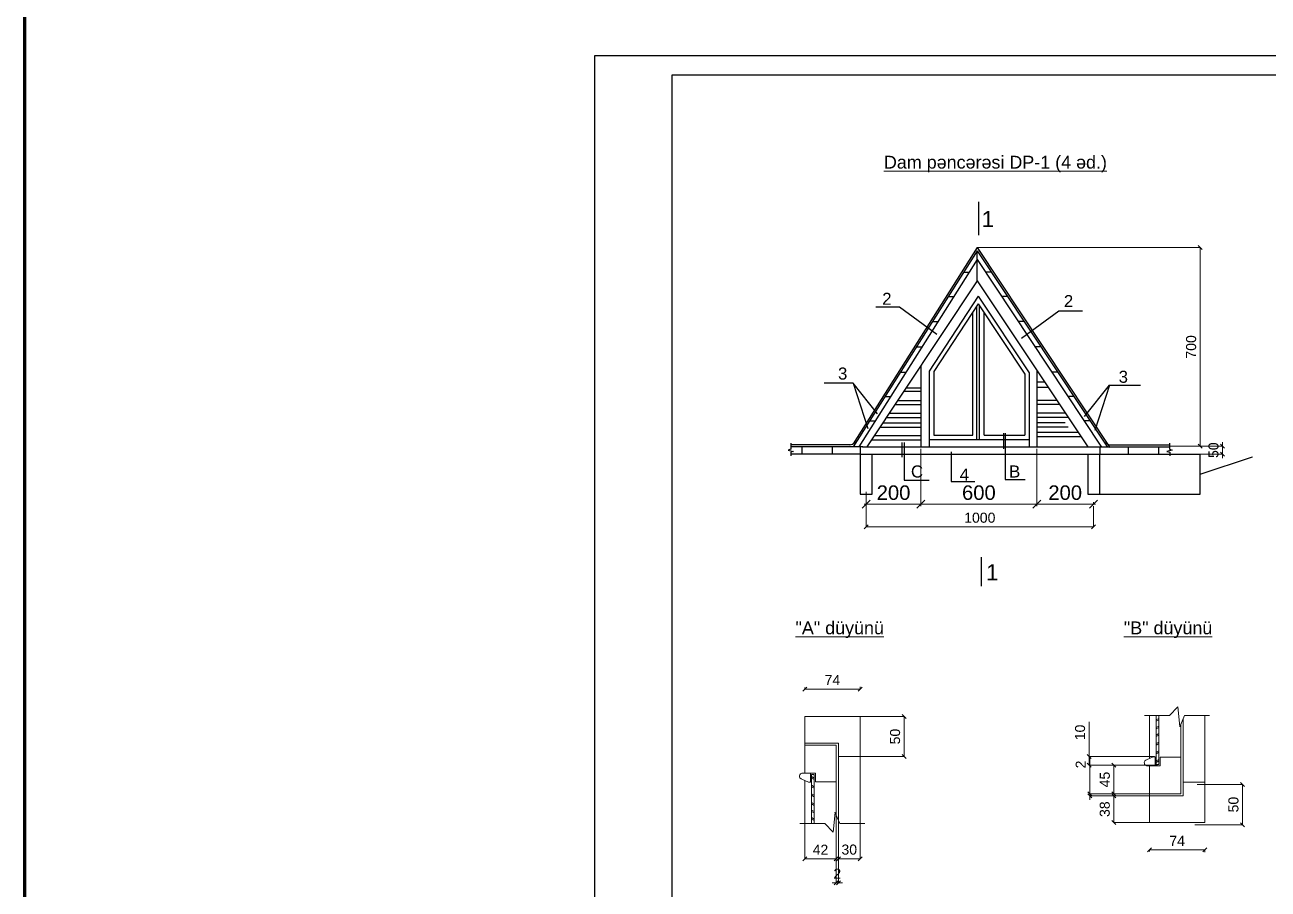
# Model space of a CAD drawing. Header units: millimetres. Extents: x 120281 to 1416367021, y -641565767 to 918373.
# Drawn here: x 1074033 to 1104976, y 622770 to 644278 of the extents above; entities that cross this region are included whole.
import ezdxf

# ---------------------------------------------------------------- set-up
doc = ezdxf.new("R2010")
doc.units = ezdxf.units.MM
doc.layers.add('doseme ekspilikasyasi', color=7, linetype='Continuous')
for name, color, linetype, lineweight in [('oxlar', 150, 'Continuous', 20), ('перегородка', 130, 'Continuous', 20), ('размер 1', 6, 'Continuous', 15)]:
    doc.layers.add(name, color=color, linetype=linetype, lineweight=lineweight)
doc.styles.add('ARIAL', font='arial.ttf')
doc.styles.get("Standard").update_dxf_attribs({"font": 'arial.ttf'})
doc.styles.add('standart2', font='times.ttf', dxfattribs={"height": 360})
doc.dimstyles.new('olcu ic pese', dxfattribs={"dimtxt": 360, "dimasz": 200, "dimexe": 50, "dimexo": 50, "dimgap": 100, "dimtad": 1, "dimdec": 0, "dimzin": 0, "dimdsep": 46, "dimtxsty": 'standart2', "dimblk": 'OBLIQUE', "dimcen": 0.09, "dimdle": 50, "dimclrd": 256, "dimclre": 256, "dimclrt": 256, "dimadec": 0, "dimazin": 0, "dimtfac": 1, "dimtdec": 0, "dimtofl": 0, "dimtmove": 0, "dimatfit": 3, "dimldrblk": 'OBLIQUE', "dimfxl": 200, "dimtolj": 1, "dimtzin": 0, "dimlwd": 9, "dimlwe": 9, "dimarcsym": 0})
doc.dimstyles.new('OLCU OXU XARICI', dxfattribs={"dimtxt": 250, "dimasz": 100, "dimexe": 1.25, "dimexo": 0.625, "dimgap": 100, "dimtad": 1, "dimtxsty": 'Standard', "dimblk": 'OBLIQUE', "dimcen": 2.5, "dimadec": 0, "dimazin": 0, "dimtfac": 1, "dimtmove": 0, "dimatfit": 3, "dimldrblk": 'OBLIQUE', "dimfxl": 1, "dimlwd": 9, "dimlwe": 9, "dimarcsym": 0})
doc.dimstyles.get("Standard").update_dxf_attribs({"dimtxt": 0.18, "dimasz": 0.18, "dimexe": 0.18, "dimexo": 0.0625, "dimgap": 0.09, "dimtad": 0, "dimtih": 1, "dimtoh": 1, "dimdec": 4, "dimzin": 0, "dimdsep": 46, "dimtxsty": 'Standard', "dimcen": 0.09, "dimadec": 0, "dimazin": 0, "dimtfac": 1, "dimtdec": 4, "dimtofl": 0, "dimtmove": 0, "dimatfit": 3, "dimfxl": 1, "dimtolj": 1, "dimtzin": 0, "dimarcsym": 0})

# ---------------------------------------------------------------- blocks, each defined once
blk = doc.blocks.new('*D604')
at = {"color": 0, "lineweight": -2, "transparency": 16777216}
for p, q in [((1102520, 633595), (1103288, 633595)), ((1103287, 632597), (1103287, 633595)), ((1103287, 633096), (1104584, 633529)), ((1104584, 633529), (1104584, 633529)), ((1100787, 632597), (1103288, 632597))]:
    blk.add_line(p, q, dxfattribs=at)
at = {"color": 0, "lineweight": 53, "transparency": 16777216}
for points in [[(1103287, 633595), (1103287, 633595), (1103287, 633595)], [(1103287, 632597), (1103287, 632597), (1103287, 632597)]]:
    blk.add_solid(points, dxfattribs=at)
at = {"layer": 'Defpoints', "color": 0, "lineweight": 53, "transparency": 16777216}
for p in [(1102520, 633595), (1103287, 633595), (1100787, 632597)]:
    blk.add_point(p, dxfattribs=at)
at = {"color": 0, "transparency": 16777216, "insert": (1104584, 633529), "char_height": 0.18, "attachment_point": 5}
blk.add_mtext('\\A1;200', dxfattribs=at)
blk = doc.blocks.new('_Oblique')
at = {"color": 0, "linetype": 'ByBlock', "lineweight": -2}
blk.add_line((-0.5, -0.5), (0.5, 0.5), dxfattribs=at)
blk = doc.blocks.new('*D605')
at = {"layer": 'Defpoints', "color": 0, "lineweight": 53, "transparency": 16777216}
for p in [(1102524, 633793), (1103844, 633793), (1102520, 633595)]:
    blk.add_point(p, dxfattribs=at)
at = {"layer": 'oxlar', "color": 0, "lineweight": 9, "transparency": 16777216}
for p, q in [((1102524, 633793), (1103846, 633793)), ((1103844, 633793), (1103844, 633893)), ((1103844, 633595), (1103844, 633793)), ((1102521, 633595), (1103846, 633595)), ((1103844, 633595), (1103844, 633495))]:
    blk.add_line(p, q, dxfattribs=at)
at = {"layer": 'oxlar', "color": 0, "lineweight": 9, "transparency": 16777216, "xscale": 100, "yscale": 100, "zscale": 100}
for p, rotation in [((1103844, 633793), 270), ((1103844, 633595), 90)]:
    blk.add_blockref('_Oblique', p, dxfattribs=dict(at, rotation=rotation))
at = {"layer": 'oxlar', "color": 0, "transparency": 16777216, "insert": (1103617, 633694), "char_height": 250, "attachment_point": 5, "rotation": 90}
blk.add_mtext('50', dxfattribs=at)
blk = doc.blocks.new('*D606')
at = {"layer": 'Defpoints', "color": 0, "lineweight": 53, "transparency": 16777216}
for p in [(1097737, 638736), (1103287, 638736), (1102524, 633793)]:
    blk.add_point(p, dxfattribs=at)
at = {"layer": 'oxlar', "color": 0, "lineweight": 9, "transparency": 16777216}
for p, q in [((1097737, 638736), (1103289, 638736)), ((1103287, 633793), (1103287, 638736)), ((1102524, 633793), (1103289, 633793))]:
    blk.add_line(p, q, dxfattribs=at)
at = {"layer": 'oxlar', "color": 0, "lineweight": 9, "transparency": 16777216, "xscale": 100, "yscale": 100, "zscale": 100}
for p, rotation in [((1103287, 638736), 90), ((1103287, 633793), 270)]:
    blk.add_blockref('_Oblique', p, dxfattribs=dict(at, rotation=rotation))
at = {"layer": 'oxlar', "color": 0, "transparency": 16777216, "insert": (1103060, 636264), "char_height": 250, "attachment_point": 5, "rotation": 90}
blk.add_mtext('700', dxfattribs=at)
blk = doc.blocks.new('*D609')
at = {"layer": 'Defpoints', "color": 0, "lineweight": 53, "transparency": 16777216}
for p in [(1094972, 632659), (1100628, 632304), (1100628, 631785)]:
    blk.add_point(p, dxfattribs=at)
at = {"layer": 'oxlar', "color": 0, "lineweight": 9, "transparency": 16777216}
for p, q in [((1094972, 632659), (1094972, 631783)), ((1100628, 632303), (1100628, 631783)), ((1094972, 631785), (1100628, 631785))]:
    blk.add_line(p, q, dxfattribs=at)
at = {"layer": 'oxlar', "color": 0, "lineweight": 9, "transparency": 16777216, "xscale": 100, "yscale": 100, "zscale": 100, "rotation": 180}
blk.add_blockref('_Oblique', (1094972, 631785), dxfattribs=at)
at = {"layer": 'oxlar', "color": 0, "lineweight": 9, "transparency": 16777216, "xscale": 100, "yscale": 100, "zscale": 100}
blk.add_blockref('_Oblique', (1100628, 631785), dxfattribs=at)
at = {"layer": 'oxlar', "color": 0, "transparency": 16777216, "insert": (1097800, 632012), "char_height": 250, "attachment_point": 5}
blk.add_mtext('1000', dxfattribs=at)
blk = doc.blocks.new('*D669')
at = {"layer": 'Defpoints', "color": 0, "lineweight": 53, "transparency": 16777216}
for p in [(1096334, 633776), (1094972, 632659), (1096334, 632351)]:
    blk.add_point(p, dxfattribs=at)
at = {"layer": 'doseme ekspilikasyasi', "lineweight": 9, "transparency": 16777216}
for p, q in [((1096334, 633726), (1096334, 632301)), ((1094972, 632609), (1094972, 632301)), ((1094922, 632351), (1096384, 632351))]:
    blk.add_line(p, q, dxfattribs=at)
at = {"layer": 'doseme ekspilikasyasi', "lineweight": 9, "transparency": 16777216, "xscale": 200, "yscale": 200, "zscale": 200, "rotation": 180}
blk.add_blockref('_Oblique', (1094972, 632351), dxfattribs=at)
at = {"layer": 'doseme ekspilikasyasi', "lineweight": 9, "transparency": 16777216, "xscale": 200, "yscale": 200, "zscale": 200}
blk.add_blockref('_Oblique', (1096334, 632351), dxfattribs=at)
at = {"layer": 'doseme ekspilikasyasi', "lineweight": 15, "transparency": 16777216, "insert": (1095653, 632635), "char_height": 360, "attachment_point": 5, "style": 'standart2'}
blk.add_mtext('\\A1;{\\fArial|b0|i0|c0|p34;200}', dxfattribs=at)
blk = doc.blocks.new('*D670')
at = {"layer": 'Defpoints', "color": 0, "lineweight": 53, "transparency": 16777216}
for p in [(1096334, 633776), (1099221, 633776), (1099221, 632351)]:
    blk.add_point(p, dxfattribs=at)
at = {"layer": 'doseme ekspilikasyasi', "lineweight": 9, "transparency": 16777216}
for p, q in [((1096334, 633726), (1096334, 632301)), ((1099221, 633726), (1099221, 632301)), ((1096284, 632351), (1099271, 632351))]:
    blk.add_line(p, q, dxfattribs=at)
at = {"layer": 'doseme ekspilikasyasi', "lineweight": 9, "transparency": 16777216, "xscale": 200, "yscale": 200, "zscale": 200, "rotation": 180}
blk.add_blockref('_Oblique', (1096334, 632351), dxfattribs=at)
at = {"layer": 'doseme ekspilikasyasi', "lineweight": 9, "transparency": 16777216, "xscale": 200, "yscale": 200, "zscale": 200}
blk.add_blockref('_Oblique', (1099221, 632351), dxfattribs=at)
at = {"layer": 'doseme ekspilikasyasi', "lineweight": 15, "transparency": 16777216, "insert": (1097777, 632635), "char_height": 360, "attachment_point": 5, "style": 'standart2'}
blk.add_mtext('\\A1;{\\fArial|b0|i0|c0|p34;600}', dxfattribs=at)
blk = doc.blocks.new('*D671')
at = {"layer": 'Defpoints', "color": 0, "lineweight": 53, "transparency": 16777216}
for p in [(1099221, 633776), (1100628, 632351), (1100628, 632304)]:
    blk.add_point(p, dxfattribs=at)
at = {"layer": 'doseme ekspilikasyasi', "lineweight": 9, "transparency": 16777216}
for p, q in [((1099221, 633726), (1099221, 632301)), ((1099171, 632351), (1100678, 632351)), ((1100628, 632354), (1100628, 632401))]:
    blk.add_line(p, q, dxfattribs=at)
at = {"layer": 'doseme ekspilikasyasi', "lineweight": 9, "transparency": 16777216, "xscale": 200, "yscale": 200, "zscale": 200, "rotation": 180}
blk.add_blockref('_Oblique', (1099221, 632351), dxfattribs=at)
at = {"layer": 'doseme ekspilikasyasi', "lineweight": 9, "transparency": 16777216, "xscale": 200, "yscale": 200, "zscale": 200}
blk.add_blockref('_Oblique', (1100628, 632351), dxfattribs=at)
at = {"layer": 'doseme ekspilikasyasi', "lineweight": 15, "transparency": 16777216, "insert": (1099925, 632635), "char_height": 360, "attachment_point": 5, "style": 'standart2'}
blk.add_mtext('\\A1;{\\fArial|b0|i0|c0|p34;200}', dxfattribs=at)
blk = doc.blocks.new('*D611')
at = {"layer": 'Defpoints', "color": 0, "lineweight": 53, "transparency": 16777216}
for p in [(1102024, 623703), (1103399, 623747), (1103399, 623692)]:
    blk.add_point(p, dxfattribs=at)
at = {"layer": 'oxlar', "color": 0, "lineweight": 9, "transparency": 16777216}
for p, q in [((1102024, 623704), (1102024, 623749)), ((1102024, 623747), (1103399, 623747)), ((1103399, 623692), (1103399, 623749))]:
    blk.add_line(p, q, dxfattribs=at)
at = {"layer": 'oxlar', "color": 0, "lineweight": 9, "transparency": 16777216, "xscale": 100, "yscale": 100, "zscale": 100, "rotation": 180}
blk.add_blockref('_Oblique', (1102024, 623747), dxfattribs=at)
at = {"layer": 'oxlar', "color": 0, "lineweight": 9, "transparency": 16777216, "xscale": 100, "yscale": 100, "zscale": 100}
blk.add_blockref('_Oblique', (1103399, 623747), dxfattribs=at)
at = {"layer": 'oxlar', "color": 0, "transparency": 16777216, "insert": (1102712, 623972), "char_height": 250, "attachment_point": 5}
blk.add_mtext('74', dxfattribs=at)
blk = doc.blocks.new('*D612')
at = {"layer": 'Defpoints', "color": 0, "lineweight": 53, "transparency": 16777216}
for p in [(1103211, 625374), (1104342, 625374), (1103154, 624374)]:
    blk.add_point(p, dxfattribs=at)
at = {"layer": 'oxlar', "color": 0, "lineweight": 9, "transparency": 16777216}
for p, q in [((1103211, 625374), (1104343, 625374)), ((1104342, 624374), (1104342, 625374)), ((1103155, 624374), (1104343, 624374))]:
    blk.add_line(p, q, dxfattribs=at)
at = {"layer": 'oxlar', "color": 0, "lineweight": 9, "transparency": 16777216, "xscale": 100, "yscale": 100, "zscale": 100}
for p, rotation in [((1104342, 625374), 90), ((1104342, 624374), 270)]:
    blk.add_blockref('_Oblique', p, dxfattribs=dict(at, rotation=rotation))
at = {"layer": 'oxlar', "color": 0, "transparency": 16777216, "insert": (1104114, 624874), "char_height": 250, "attachment_point": 5, "rotation": 90}
blk.add_mtext('50', dxfattribs=at)
blk = doc.blocks.new('*D613')
at = {"layer": 'Defpoints', "color": 0, "lineweight": 53, "transparency": 16777216}
for p in [(1101139, 625091), (1102175, 625091), (1102216, 624428)]:
    blk.add_point(p, dxfattribs=at)
at = {"layer": 'oxlar', "color": 0, "lineweight": 9, "transparency": 16777216}
for p, q in [((1102175, 625091), (1101138, 625091)), ((1101139, 624428), (1101139, 625091)), ((1102216, 624428), (1101138, 624428))]:
    blk.add_line(p, q, dxfattribs=at)
at = {"layer": 'oxlar', "color": 0, "lineweight": 9, "transparency": 16777216, "xscale": 100, "yscale": 100, "zscale": 100}
for p, rotation in [((1101139, 625091), 90), ((1101139, 624428), 270)]:
    blk.add_blockref('_Oblique', p, dxfattribs=dict(at, rotation=rotation))
at = {"layer": 'oxlar', "color": 0, "transparency": 16777216, "insert": (1100911, 624760), "char_height": 250, "attachment_point": 5, "rotation": 90}
blk.add_mtext('38', dxfattribs=at)
blk = doc.blocks.new('*D614')
at = {"layer": 'Defpoints', "color": 0, "lineweight": 53, "transparency": 16777216}
for p in [(1100535, 625143), (1102175, 625091), (1102184, 625143)]:
    blk.add_point(p, dxfattribs=at)
at = {"layer": 'oxlar', "color": 0, "lineweight": 9, "transparency": 16777216}
for p, q in [((1100535, 625143), (1100535, 626055)), ((1102183, 625143), (1100534, 625143)), ((1102175, 625091), (1100534, 625091)), ((1100535, 625091), (1100535, 625143)), ((1100535, 625091), (1100535, 624991))]:
    blk.add_line(p, q, dxfattribs=at)
at = {"layer": 'oxlar', "color": 0, "lineweight": 9, "transparency": 16777216, "xscale": 100, "yscale": 100, "zscale": 100}
for p, rotation in [((1100535, 625143), 270), ((1100535, 625091), 90)]:
    blk.add_blockref('_Oblique', p, dxfattribs=dict(at, rotation=rotation))
at = {"layer": 'oxlar', "color": 0, "transparency": 16777216, "insert": (1100310, 625872), "char_height": 250, "attachment_point": 5, "rotation": 90}
blk.add_mtext('2', dxfattribs=at)
blk = doc.blocks.new('*D615')
at = {"layer": 'Defpoints', "color": 0, "lineweight": 53, "transparency": 16777216}
for p in [(1101139, 625853), (1102222, 625853), (1102184, 625143)]:
    blk.add_point(p, dxfattribs=at)
at = {"layer": 'oxlar', "color": 0, "lineweight": 9, "transparency": 16777216}
for p, q in [((1102221, 625853), (1101138, 625853)), ((1101139, 625143), (1101139, 625853)), ((1102183, 625143), (1101138, 625143))]:
    blk.add_line(p, q, dxfattribs=at)
at = {"layer": 'oxlar', "color": 0, "lineweight": 9, "transparency": 16777216, "xscale": 100, "yscale": 100, "zscale": 100}
for p, rotation in [((1101139, 625853), 90), ((1101139, 625143), 270)]:
    blk.add_blockref('_Oblique', p, dxfattribs=dict(at, rotation=rotation))
at = {"layer": 'oxlar', "color": 0, "transparency": 16777216, "insert": (1100912, 625498), "char_height": 250, "attachment_point": 5, "rotation": 90}
blk.add_mtext('45', dxfattribs=at)
blk = doc.blocks.new('*D616')
at = {"layer": 'Defpoints', "color": 0, "lineweight": 53, "transparency": 16777216}
for p in [(1100524, 626070), (1102148, 626070), (1102222, 625853)]:
    blk.add_point(p, dxfattribs=at)
at = {"layer": 'oxlar', "color": 0, "lineweight": 9, "transparency": 16777216}
for p, q in [((1100524, 626070), (1100524, 626937)), ((1102147, 626070), (1100522, 626070)), ((1100524, 625853), (1100524, 626070)), ((1102221, 625853), (1100522, 625853))]:
    blk.add_line(p, q, dxfattribs=at)
at = {"layer": 'oxlar', "color": 0, "lineweight": 9, "transparency": 16777216, "xscale": 100, "yscale": 100, "zscale": 100}
for p, rotation in [((1100524, 626070), 90), ((1100524, 625853), 270)]:
    blk.add_blockref('_Oblique', p, dxfattribs=dict(at, rotation=rotation))
at = {"layer": 'oxlar', "color": 0, "transparency": 16777216, "insert": (1100296, 626670), "char_height": 250, "attachment_point": 5, "rotation": 90}
blk.add_mtext('10', dxfattribs=at)
blk = doc.blocks.new('*D623')
at = {"layer": 'Defpoints', "color": 0, "lineweight": 53, "transparency": 16777216}
for p in [(1094224, 625817), (1093445, 624740), (1094224, 623525)]:
    blk.add_point(p, dxfattribs=at)
at = {"layer": 'oxlar', "color": 0, "lineweight": 9, "transparency": 16777216}
for p, q in [((1094224, 625817), (1094224, 623524)), ((1093445, 624739), (1093445, 623524)), ((1093445, 623525), (1094224, 623525))]:
    blk.add_line(p, q, dxfattribs=at)
at = {"layer": 'oxlar', "color": 0, "lineweight": 9, "transparency": 16777216, "xscale": 100, "yscale": 100, "zscale": 100, "rotation": 180}
blk.add_blockref('_Oblique', (1093445, 623525), dxfattribs=at)
at = {"layer": 'oxlar', "color": 0, "lineweight": 9, "transparency": 16777216, "xscale": 100, "yscale": 100, "zscale": 100}
blk.add_blockref('_Oblique', (1094224, 623525), dxfattribs=at)
at = {"layer": 'oxlar', "color": 0, "transparency": 16777216, "insert": (1093835, 623751), "char_height": 250, "attachment_point": 5}
blk.add_mtext('42', dxfattribs=at)
blk = doc.blocks.new('*D624')
at = {"layer": 'Defpoints', "color": 0, "lineweight": 53, "transparency": 16777216}
for p in [(1094282, 626156), (1094224, 625817), (1094282, 622929)]:
    blk.add_point(p, dxfattribs=at)
at = {"layer": 'oxlar', "color": 0, "lineweight": 9, "transparency": 16777216}
for p, q in [((1094282, 626155), (1094282, 622928)), ((1094224, 625817), (1094224, 622928)), ((1094224, 622929), (1094124, 622929)), ((1094224, 622929), (1094282, 622929)), ((1094282, 622929), (1094382, 622929))]:
    blk.add_line(p, q, dxfattribs=at)
at = {"layer": 'oxlar', "color": 0, "lineweight": 9, "transparency": 16777216, "xscale": 100, "yscale": 100, "zscale": 100}
blk.add_blockref('_Oblique', (1094224, 622929), dxfattribs=at)
at = {"layer": 'oxlar', "color": 0, "lineweight": 9, "transparency": 16777216, "xscale": 100, "yscale": 100, "zscale": 100, "rotation": 180}
blk.add_blockref('_Oblique', (1094282, 622929), dxfattribs=at)
at = {"layer": 'oxlar', "color": 0, "transparency": 16777216, "insert": (1094253, 623155), "char_height": 250, "attachment_point": 5}
blk.add_mtext('2', dxfattribs=at)
blk = doc.blocks.new('*D625')
at = {"layer": 'Defpoints', "color": 0, "lineweight": 53, "transparency": 16777216}
for p in [(1094282, 626156), (1094820, 625068), (1094820, 623525)]:
    blk.add_point(p, dxfattribs=at)
at = {"layer": 'oxlar', "color": 0, "lineweight": 9, "transparency": 16777216}
for p, q in [((1094282, 626155), (1094282, 623524)), ((1094820, 625067), (1094820, 623524)), ((1094282, 623525), (1094820, 623525))]:
    blk.add_line(p, q, dxfattribs=at)
at = {"layer": 'oxlar', "color": 0, "lineweight": 9, "transparency": 16777216, "xscale": 100, "yscale": 100, "zscale": 100, "rotation": 180}
blk.add_blockref('_Oblique', (1094282, 623525), dxfattribs=at)
at = {"layer": 'oxlar', "color": 0, "lineweight": 9, "transparency": 16777216, "xscale": 100, "yscale": 100, "zscale": 100}
blk.add_blockref('_Oblique', (1094820, 623525), dxfattribs=at)
at = {"layer": 'oxlar', "color": 0, "transparency": 16777216, "insert": (1094551, 623753), "char_height": 250, "attachment_point": 5}
blk.add_mtext('30', dxfattribs=at)
blk = doc.blocks.new('*D626')
at = {"layer": 'Defpoints', "color": 0, "lineweight": 53, "transparency": 16777216}
for p in [(1094733, 627067), (1094789, 626067), (1095920, 626067)]:
    blk.add_point(p, dxfattribs=at)
at = {"layer": 'oxlar', "color": 0, "lineweight": 9, "transparency": 16777216}
for p, q in [((1094733, 627067), (1095921, 627067)), ((1095920, 627067), (1095920, 626067)), ((1094789, 626067), (1095921, 626067))]:
    blk.add_line(p, q, dxfattribs=at)
at = {"layer": 'oxlar', "color": 0, "lineweight": 9, "transparency": 16777216, "xscale": 100, "yscale": 100, "zscale": 100}
for p, rotation in [((1095920, 627067), 90), ((1095920, 626067), 270)]:
    blk.add_blockref('_Oblique', p, dxfattribs=dict(at, rotation=rotation))
at = {"layer": 'oxlar', "color": 0, "transparency": 16777216, "insert": (1095692, 626567), "char_height": 250, "attachment_point": 5, "rotation": 90}
blk.add_mtext('50', dxfattribs=at)
blk = doc.blocks.new('*D627')
at = {"layer": 'Defpoints', "color": 0, "lineweight": 53, "transparency": 16777216}
for p in [(1093445, 627792), (1094820, 627804), (1094820, 627748)]:
    blk.add_point(p, dxfattribs=at)
at = {"layer": 'oxlar', "color": 0, "lineweight": 9, "transparency": 16777216}
for p, q in [((1093445, 627792), (1093445, 627747)), ((1093445, 627748), (1094820, 627748)), ((1094820, 627803), (1094820, 627747))]:
    blk.add_line(p, q, dxfattribs=at)
at = {"layer": 'oxlar', "color": 0, "lineweight": 9, "transparency": 16777216, "xscale": 100, "yscale": 100, "zscale": 100, "rotation": 180}
blk.add_blockref('_Oblique', (1093445, 627748), dxfattribs=at)
at = {"layer": 'oxlar', "color": 0, "lineweight": 9, "transparency": 16777216, "xscale": 100, "yscale": 100, "zscale": 100}
blk.add_blockref('_Oblique', (1094820, 627748), dxfattribs=at)
at = {"layer": 'oxlar', "color": 0, "transparency": 16777216, "insert": (1094132, 627973), "char_height": 250, "attachment_point": 5}
blk.add_mtext('74', dxfattribs=at)

msp = doc.modelspace()

# ---------------------------------------------------------------- linework, layer by layer
at = {"color": 0, "linetype": 'Continuous'}
for p, q in [((1097768.88884, 639872.62652), (1097768.88884, 639042.23105)), ((1097736.66956, 638736.32421), (1094646.79847, 633850.04369)), ((1097736.66956, 638736.32421), (1101034.34961, 633763.06178)), ((1097734.24741, 638658.95805), (1094646.67894, 633776.31885)), ((1097734.14891, 638437.11058), (1094786.86711, 633776.31885)), ((1097734.14891, 638437.11058), (1100827.56143, 633771.90595)), ((1097734.24741, 638658.95805), (1100979.05936, 633765.4265)), ((1097737.18701, 637903.75532), (1097737.18701, 638648.32103)), ((1097737.18701, 637903.75532), (1097737.18701, 638648.32103)), ((1097396.20493, 638124.38223), (1097536.39311, 638124.38223)), ((1098088.71493, 638124.38223), (1097941.5134, 638124.38223)), ((1097735.65559, 637905.78645), (1094986.12602, 633773.90319)), ((1097737.18701, 637907.77909), (1100486.71658, 633775.89583)), ((1097757.07674, 637529.84588), (1096539.00529, 635663.63253)), ((1097013.83299, 637519.70439), (1097154.02117, 637519.70439)), ((1097757.07674, 637529.84588), (1099025.95431, 635616.1411)), ((1098489.66583, 637519.70439), (1098342.4643, 637519.70439)), ((1095797.82402, 637253.26529), (1095211.06129, 637253.26529)), ((1096728.88584, 636576.12942), (1095797.82402, 637253.26529)), ((1097757.76841, 637338.36219), (1096655.98254, 635650.31056)), ((1097622.77026, 634069.9699), (1097622.77026, 637131.53086)), ((1097725.82879, 633956.60207), (1097725.82879, 637289.42734)), ((1097757.76841, 637338.36219), (1098920.71491, 635584.42128)), ((1097789.91361, 633956.60207), (1097789.91361, 637289.8812)), ((1098835.54196, 636484.70391), (1099766.60378, 637161.83978)), ((1099766.60378, 637161.83978), (1100354.26675, 637161.83978)), ((1096620.04152, 636896.96786), (1096760.22969, 636896.96786)), ((1097909.96777, 634068.7443), (1097909.96777, 637108.81707)), ((1098906.04788, 636896.96786), (1098757.93711, 636896.96786)), ((1096221.57561, 636266.83925), (1096361.76379, 636266.83925)), ((1099312.72663, 636266.83925), (1099164.61586, 636266.83925)), ((1099025.95431, 635971.07104), (1099025.95431, 635968.91724)), ((1095824.00373, 635638.12442), (1095964.19191, 635638.12442)), ((1096333.66711, 635798.93414), (1096333.66711, 633775.89583)), ((1096539.00529, 635663.63253), (1096539.00529, 633775.89583)), ((1096655.98254, 635650.31056), (1096655.98254, 634069.9699)), ((1098920.71491, 635584.42128), (1098920.71491, 634068.7443)), ((1099025.95431, 635616.1411), (1099025.95431, 633779.59829)), ((1099220.90205, 635678.11137), (1099220.90205, 633775.89583)), ((1099737.30736, 635638.12442), (1099589.19659, 635638.12442)), ((1094645.62692, 635362.33716), (1095009.64782, 634229.82771)), ((1095251.82927, 634600.48826), (1094645.62692, 635362.33716)), ((1099220.90205, 635393.85155), (1099410.06053, 635393.85155)), ((1099220.90205, 635264.92488), (1099495.85378, 635264.92488)), ((1100409.38818, 634532.17841), (1101030.00667, 635312.1449)), ((1101030.00667, 635312.1449), (1100665.98578, 634179.63545)), ((1101030.00667, 635312.1449), (1101801.28509, 635312.1449)), ((1095438.22091, 635028.05267), (1095578.40909, 635028.05267)), ((1095908.3511, 635159.78622), (1096333.66711, 635159.78622)), ((1095967.06396, 635248.01756), (1096333.66711, 635248.01756)), ((1100141.83487, 635028.05267), (1099994.63334, 635028.05267)), ((1095690.96404, 634833.10563), (1096333.66711, 634833.10563)), ((1095755.96209, 634930.78211), (1096333.66711, 634930.78211)), ((1099718.20649, 634930.78211), (1099220.90205, 634930.78211)), ((1099783.20454, 634833.10563), (1099220.90205, 634833.10563)), ((1095058.80703, 634428.05267), (1095198.99521, 634428.05267)), ((1095386.33527, 634375.32168), (1096333.66711, 634375.32168)), ((1095473.97267, 634507.01966), (1096333.66711, 634507.01966)), ((1095547.57903, 634617.63236), (1096333.66711, 634617.63236)), ((1099926.58955, 634617.63236), (1099220.90205, 634617.63236)), ((1100000.19592, 634507.01966), (1099220.90205, 634507.01966)), ((1099926.58955, 634375.32168), (1099220.90205, 634375.32168)), ((1100550.37003, 634428.05267), (1100404.16431, 634428.05267)), ((1095177.68338, 634061.76794), (1096333.66711, 634061.76794)), ((1095312.72891, 634264.70898), (1096333.66711, 634264.70898)), ((1096655.98254, 634069.9699), (1097622.77026, 634069.9699)), ((1097909.96777, 634068.7443), (1098920.71491, 634068.7443)), ((1098390.46151, 634118.72332), (1098390.46151, 633724.95503)), ((1098428.72845, 634114.78408), (1098428.72845, 632965.37225)), ((1100000.19592, 634264.70898), (1099220.90205, 634264.70898)), ((1100246.14819, 634137.4124), (1099220.90205, 634137.4124)), ((1100319.75455, 634026.7997), (1099220.90205, 634026.7997)), ((1094124.20757, 633776.31885), (1094124.20757, 633593.79257)), ((1094826.25608, 633776.31885), (1094826.25608, 633593.79257)), ((1094885.41917, 633776.31885), (1094877.80842, 633776.31885)), ((1094879.24759, 633775.89583), (1100734.27272, 633775.89583)), ((1095104.07702, 633951.15524), (1096333.66711, 633951.15524)), ((1095859.33416, 633885.40486), (1095859.33416, 633524.11534)), ((1095920.97563, 633885.0196), (1095920.97563, 632946.97965)), ((1096544.39471, 633956.60207), (1099031.34374, 633956.60207)), ((1099220.90205, 633775.89583), (1100533.18868, 633775.89583)), ((1100734.27272, 633775.89583), (1102520.10176, 633775.89583)), ((1100788.65467, 633775.89583), (1100788.65467, 633593.36955)), ((1101029.97226, 633825.89583), (1102520.10176, 633825.89583)), ((1101495.48432, 633775.89583), (1101495.48432, 633593.36955)), ((1102245.08129, 633775.89583), (1102245.08129, 633593.36955)), ((1102523.8155, 633869.01132), (1102523.8155, 633715.99044)), ((1094826.25608, 633595.61261), (1094826.25608, 632595.61261)), ((1094826.25608, 633595.61261), (1100786.89681, 633595.61261)), ((1095122.74871, 632596.87533), (1095122.74871, 633595.61261)), ((1097086.23341, 633652.55519), (1097086.23341, 632916.83416)), ((1100490.40417, 633595.61261), (1100490.40417, 632595.61261)), ((1100786.15684, 633595.18959), (1102520.10176, 633595.18959)), ((1100786.89681, 632596.87533), (1100786.89681, 633595.61261)), ((1102591.49781, 633695.39148), (1102459.0759, 633657.13626)), ((1102459.0759, 633657.13626), (1102526.75821, 633642.42271)), ((1102523.8155, 633715.99044), (1102591.49781, 633695.39148)), ((1102526.75821, 633642.42271), (1102526.75821, 633554.14143)), ((1095920.97563, 632946.97965), (1096543.32631, 632946.97965)), ((1097086.23341, 632916.83416), (1097672.94765, 632916.83416)), ((1098428.72845, 632965.37225), (1098929.99939, 632965.37225)), ((1094826.25608, 632596.87533), (1095122.74871, 632596.87533)), ((1100490.40417, 632596.87533), (1100786.89681, 632596.87533)), ((1097831.90241, 631035.28182), (1097831.90241, 630307.24004))]:
    msp.add_line(p, q, dxfattribs=at)
at = {"color": 0, "linetype": 'Continuous', "lineweight": 30}
for p, q in [((1094645.62692, 635362.33716), (1093925.26564, 635362.33716)), ((1093095.87639, 633869.43434), (1093095.87639, 633716.41346)), ((1094581.21929, 633826.31885), (1093099.59013, 633826.31885)), ((1094879.37193, 633776.31885), (1093099.59013, 633776.31885)), ((1093374.6106, 633776.31885), (1093374.6106, 633593.79257)), ((1093095.87639, 633716.41346), (1093028.19408, 633695.8145)), ((1093028.19408, 633695.8145), (1093160.61599, 633657.55928)), ((1093160.61599, 633657.55928), (1093092.93368, 633642.84573)), ((1093092.93368, 633642.84573), (1093092.93368, 633554.56446)), ((1094833.53505, 633595.61261), (1093099.59013, 633595.61261))]:
    msp.add_line(p, q, dxfattribs=at)
at = {"color": 3, "lineweight": 106}
msp.add_lwpolyline([(1074032.97345, 917284.32713), (1142049.03488, 917284.32713), (1142049.03488, 605936.3661), (1074032.97345, 605936.3661)], close=True, dxfattribs=at)
at = {"color": 0, "linetype": 'Continuous'}
for centre, radius, start, end in [((1094566.49626, 633980.95116), 151.61076, 264.512931694, 328.223590662), ((1101055.6532, 633977.46521), 153.57478, 211.776409338, 275.487068306)]:
    msp.add_arc(centre, radius, start, end, dxfattribs=at)
at = {"layer": 'oxlar', "color": 0}
for p, q in [((1102520.82185, 627091.20476), (1102730.45111, 627309.54601)), ((1102730.45111, 627309.54601), (1102778.68953, 626817.51412)), ((1093444.68434, 627067.02672), (1093444.68434, 625655.11806)), ((1093444.68434, 627067.02672), (1094819.68434, 627067.02672)), ((1094819.68434, 624404.24901), (1094819.68434, 627067.02672)), ((1101900.77247, 627091.20476), (1102520.82185, 627091.20476)), ((1102024.17445, 626019.52817), (1102024.17445, 627091.20476)), ((1102188.0493, 627091.20476), (1102188.0493, 625873.84251)), ((1102188.0493, 626981.53514), (1102253.74477, 627016.7591)), ((1102188.0493, 626946.5916), (1102253.74477, 626981.81557)), ((1102253.74477, 627091.20476), (1102253.74477, 625873.84251)), ((1102774.86305, 626808.69903), (1102897.49383, 627091.20476)), ((1102860.99424, 625428.42705), (1102860.99424, 627006.4896)), ((1102897.49383, 627091.20476), (1103520.2526, 627091.20476)), ((1103399.17445, 627091.20476), (1103399.17445, 624428.42705)), ((1102188.0493, 626793.55558), (1102253.74477, 626828.77954)), ((1102188.0493, 626758.61204), (1102253.74477, 626793.83601)), ((1102188.0493, 626605.57601), (1102253.74477, 626640.79998)), ((1102188.0493, 626570.63248), (1102253.74477, 626605.85644)), ((1102803.92015, 626051.79796), (1102803.92015, 626885.57248)), ((1094281.50414, 626404.07581), (1093444.68434, 626404.07581)), ((1093444.68434, 626352.54019), (1094226.50548, 626352.54019)), ((1094224.43005, 626352.54019), (1094224.43005, 625443.65582)), ((1094281.50414, 626404.07581), (1094281.50414, 626067.02672)), ((1102188.0493, 626390.49244), (1102253.74477, 626425.71641)), ((1102188.0493, 626355.54891), (1102253.74477, 626390.77287)), ((1094281.50414, 626067.02672), (1094819.68434, 626067.02672)), ((1102117.7599, 626059.40918), (1101948.756, 625987.38895)), ((1102161.89004, 626059.40918), (1102117.7599, 626059.40918)), ((1102161.89004, 626059.40918), (1102161.89004, 625840.33571)), ((1102188.0493, 626175.40887), (1102253.74477, 626210.63283)), ((1102188.0493, 626140.46534), (1102253.74477, 626175.6893)), ((1102188.0493, 625960.3253), (1102253.74477, 625995.54926)), ((1102290.64215, 626051.79796), (1102290.64215, 625840.33571)), ((1102803.92015, 626051.79796), (1102290.64215, 626051.79796)), ((1102803.92015, 625142.91358), (1102803.92015, 626051.79796)), ((1102290.64215, 625840.33571), (1101958.23023, 625840.33571)), ((1102024.17445, 624428.42705), (1102024.17445, 625840.33571)), ((1102188.0493, 625925.38176), (1102253.74477, 625960.60573)), ((1102253.74477, 625873.84251), (1102188.0493, 625873.84251)), ((1093538.2698, 625436.0446), (1093369.26589, 625508.06482)), ((1093711.15205, 625655.11806), (1093378.74013, 625655.11806)), ((1093444.68434, 625475.9256), (1093444.68434, 624404.24901)), ((1093582.39994, 625436.0446), (1093538.2698, 625436.0446)), ((1093582.39994, 625436.0446), (1093582.39994, 625655.11806)), ((1093608.55919, 624404.24901), (1093608.55919, 625621.61126)), ((1093674.25466, 625621.61126), (1093608.55919, 625621.61126)), ((1093608.55919, 625570.07201), (1093674.25466, 625534.84804)), ((1093608.55919, 625535.12847), (1093674.25466, 625499.90451)), ((1093674.25466, 624404.24901), (1093674.25466, 625621.61126)), ((1093711.15205, 625443.65582), (1093711.15205, 625655.11806)), ((1094224.43005, 625443.65582), (1093711.15205, 625443.65582)), ((1102860.99424, 625428.42705), (1103399.17445, 625428.42705)), ((1102860.99424, 625091.37796), (1102860.99424, 625428.42705)), ((1093608.55919, 625354.98844), (1093674.25466, 625319.76447)), ((1093608.55919, 625320.0449), (1093674.25466, 625284.82094)), ((1093608.55919, 625139.90486), (1093674.25466, 625104.6809)), ((1093608.55919, 625104.96133), (1093674.25466, 625069.73736)), ((1102024.17445, 625142.91358), (1102805.99558, 625142.91358)), ((1102860.99424, 625091.37796), (1102024.17445, 625091.37796)), ((1093608.55919, 624924.82129), (1093674.25466, 624889.59733)), ((1093608.55919, 624889.87776), (1093674.25466, 624854.65379)), ((1093608.55919, 624736.84173), (1093674.25466, 624701.61776)), ((1093608.55919, 624701.89819), (1093674.25466, 624666.67423)), ((1093608.55919, 624548.86217), (1093674.25466, 624513.6382)), ((1093608.55919, 624513.91863), (1093674.25466, 624478.69467)), ((1094150.961, 624185.90777), (1094199.19942, 624677.93965)), ((1094195.37295, 624686.75474), (1094318.00373, 624404.24901)), ((1093321.28236, 624404.24901), (1093941.33175, 624404.24901)), ((1093941.33175, 624404.24901), (1094150.961, 624185.90777)), ((1094318.00373, 624404.24901), (1094940.7625, 624404.24901)), ((1102024.17445, 624428.42705), (1103399.17445, 624428.42705))]:
    msp.add_line(p, q, dxfattribs=at)
for points in [[(1101948.756, 625987.38895), (1101948.756, 625987.38895), (1101918.58311, 625982.05529), (1101903.67096, 625959.33069), (1101893.54596, 625943.90122), (1101893.00636, 625924.5891), (1101895.26677, 625906.10414), (1101897.42367, 625888.46561), (1101902.29099, 625870.8354), (1101914.87655, 625858.48038), (1101935.94081, 625837.80197), (1101969.5038, 625840.33571), (1101969.5038, 625840.33571)], [(1093369.26589, 625508.06482), (1093369.26589, 625508.06482), (1093339.09301, 625513.39849), (1093324.18086, 625536.12308), (1093314.05585, 625551.55255), (1093313.51626, 625570.86467), (1093315.77666, 625589.34964), (1093317.93356, 625606.98816), (1093322.80088, 625624.61837), (1093335.38645, 625636.9734), (1093356.4507, 625657.6518), (1093390.0137, 625655.11806), (1093390.0137, 625655.11806)]]:
    msp.add_open_spline(points, degree=3, knots=[0, 0, 0, 0, 1, 1, 1, 2, 2, 2, 3, 3, 3, 4, 4, 4, 4], dxfattribs=at)
at = {"layer": 'размер 1', "color": 0, "lineweight": 30}
for points in [[(1088217.50483, 643515.5648), (1128580.61582, 643515.5648), (1128580.61582, 614973.07917), (1088217.50483, 614973.07917)], [(1090139.55773, 643035.05158), (1128100.1026, 643035.05158), (1128100.1026, 615453.5924), (1090139.55773, 615453.5924)]]:
    msp.add_lwpolyline(points, close=True, dxfattribs=at)

# ---------------------------------------------------------------- texts
at = {"color": 0, "linetype": 'Continuous', "attachment_point": 5}
for s, insert, char_height in [('{1}', (1098000.46691, 639444.69701), 400), ('{2}', (1095486.97012, 637461.17224), 300), ('{2}', (1100008.5079, 637404.39088), 300), ('{3}', (1094387.19231, 635599.67368), 300), ('{3}', (1101371.72639, 635518.76804), 300), ('{\\fArial|b0|i0|c0|p34;C}', (1096237.37831, 633161.70682), 300), ('{4}', (1097416.20089, 633086.61669), 300), ('{\\fArial|b0|i0|c238|p34;B}', (1098668.10787, 633163.73151), 300), ('{1}', (1098110.82881, 630655.7246), 400)]:
    msp.add_mtext(s, dxfattribs=dict(at, insert=insert, char_height=char_height))
at = {"layer": 'перегородка', "color": 0, "char_height": 319.2, "attachment_point": 1, "style": 'ARIAL'}
for s, insert in [('{\\fArial|b0|i0|c238|p34;\\LDam pəncərəsi DP-1 (4 əd.)}', (1095413.4682, 641020.66789)), ('{\\fArial|b0|i0|c238|p34;\\L"A" düyünü}', (1093213.47776, 629432.08703)), ('{\\fArial|b0|i0|c238|p34;\\L"B" düyünü}', (1101386.13792, 629432.08703))]:
    msp.add_mtext(s, dxfattribs=dict(at, insert=insert))

# ---------------------------------------------------------------- dimensions: what is measured, and where the dimension line sits
at = {"color": 0}
dim = msp.add_linear_dim(base=(1103287.43258, 633595.18959), p1=(1100786.89681, 632596.87533), p2=(1102520.10176, 633595.18959), angle=90, text='200', dimstyle='Standard', override={"dimtmove": 1}, dxfattribs=at)
dim.commit()
dim.dimension.update_dxf_attribs({"geometry": '*D604', "text_midpoint": (1104584.00597, 633528.55326), "dimtype": 160})
at = {"layer": 'doseme ekspilikasyasi', "color": 0, "lineweight": 15}
dim = msp.add_linear_dim(base=(1096333.66711, 632351.17406), p1=(1094972.24007, 632658.84406), p2=(1096333.66711, 633775.89583), text='{\\fArial|b0|i0|c0|p34;200}', dimstyle='olcu ic pese', dxfattribs=at)
dim.commit()
dim.dimension.update_dxf_attribs({"geometry": '*D669', "text_midpoint": (1095652.95359, 632634.98033)})
for base, p1, p2, text, picture, middle in [((1099220.90205, 632351.17406), (1096333.66711, 633775.89583), (1099220.90205, 633775.89583), '{\\fArial|b0|i0|c0|p34;600}', '*D670', (1097777.28458, 632634.98033)), ((1100628.14014, 632351.17406), (1099220.90205, 633775.89583), (1100628.14014, 632303.91497), '{\\fArial|b0|i0|c0|p34;200}', '*D671', (1099924.52109, 632634.98033))]:
    dim = msp.add_linear_dim(base=base, p1=p1, p2=p2, text=text, dimstyle='olcu ic pese', override={"dimtmove": 1}, dxfattribs=at)
    dim.commit()
    dim.dimension.update_dxf_attribs({"geometry": picture, "text_midpoint": middle})
at = {"layer": 'oxlar', "color": 0}
for base, p1, p2, angle, text, picture, middle in [((1103287.43258, 638736.32421), (1102523.8155, 633792.50088), (1097736.66956, 638736.32421), 90, '700', '*D606', (1103059.78934, 636264.41254)), ((1095919.81709, 626067.02672), (1094732.56947, 627067.02672), (1094788.733, 626067.02672), 270, '50', '*D626', (1095692.17385, 626567.02672)), ((1104341.73512, 625374.22231), (1103154.4875, 624374.22231), (1103210.65103, 625374.22231), 90, '50', '*D612', (1104114.09188, 624874.22231))]:
    dim = msp.add_linear_dim(base=base, p1=p1, p2=p2, angle=angle, text=text, dimstyle='OLCU OXU XARICI', dxfattribs=at)
    dim.commit()
    dim.dimension.update_dxf_attribs({"geometry": picture, "text_midpoint": middle})
for base, p1, p2, text, picture, middle in [((1103844.47717, 633792.50088), (1102520.10176, 633595.18959), (1102523.8155, 633792.50088), '50', '*D605', (1103844.47717, 633693.84523)), ((1100523.59059, 626069.65614), (1102222.09074, 625852.9038), (1102148.02627, 626069.65614), '10', '*D616', (1100523.59059, 626669.83638)), ((1100535.47869, 625142.91358), (1102175.45208, 625091.37796), (1102183.81701, 625142.91358), '2', '*D614', (1100535.47869, 625871.9691)), ((1101138.93939, 625852.9038), (1102183.81701, 625142.91358), (1102222.09074, 625852.9038), '45', '*D615', (1101138.93939, 625497.90869)), ((1101138.93939, 625091.37796), (1102216.4951, 624428.42705), (1102175.45208, 625091.37796), '38', '*D613', (1101138.93939, 624759.90251))]:
    dim = msp.add_linear_dim(base=base, p1=p1, p2=p2, angle=90, text=text, dimstyle='OLCU OXU XARICI', dxfattribs=at)
    dim.commit()
    dim.dimension.update_dxf_attribs({"geometry": picture, "text_midpoint": middle, "dimtype": 160})
for base, p1, p2, text, picture, middle in [((1100628.14014, 631784.61868), (1094972.24007, 632659.46906), (1100628.14014, 632303.91497), '1000', '*D609', (1097800.19011, 632012.26193)), ((1094819.68434, 627748.19417), (1093444.68434, 627792.36297), (1094819.68434, 627803.59568), '74', '*D627', (1094132.18434, 627973.19417)), ((1094224.43005, 623525.26298), (1093444.68434, 624740.03912), (1094224.43005, 625817.49274), '42', '*D623', (1093834.55719, 623750.77458)), ((1103399.17445, 623747.2596), (1102024.17445, 623703.0908), (1103399.17445, 623691.8581), '74', '*D611', (1102711.67445, 623972.2596))]:
    dim = msp.add_linear_dim(base=base, p1=p1, p2=p2, text=text, dimstyle='OLCU OXU XARICI', dxfattribs=at)
    dim.commit()
    dim.dimension.update_dxf_attribs({"geometry": picture, "text_midpoint": middle})
for base, p1, p2, text, picture, middle in [((1094281.50414, 622929.00216), (1094224.43005, 625817.49274), (1094281.50414, 626155.5174), '2', '*D624', (1094252.96709, 622929.00216)), ((1094819.68434, 623525.26298), (1094281.50414, 626155.5174), (1094819.68434, 625067.50051), '30', '*D625', (1094550.59424, 623525.26298))]:
    dim = msp.add_linear_dim(base=base, p1=p1, p2=p2, text=text, dimstyle='OLCU OXU XARICI', dxfattribs=at)
    dim.commit()
    dim.dimension.update_dxf_attribs({"geometry": picture, "text_midpoint": middle, "dimtype": 160})

doc.saveas('drawing.dxf')
